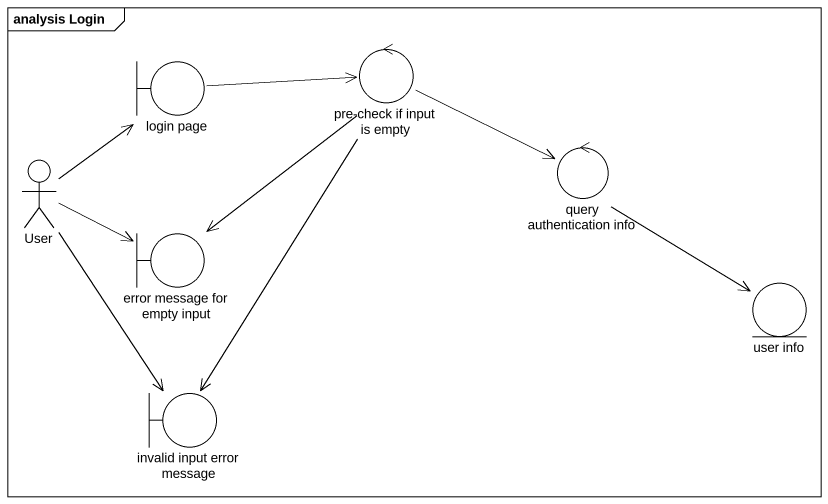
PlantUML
@startuml
mainframe analysis Login
boundary "login page" as login_page
control "pre-check if input is empty" as pre_check_if_input_is_empty
actor User
control "query authentication info" as query_authentication_info
boundary "error message for empty input" as error_message_for_empty
entity "user info" as user_info
boundary "invalid input error message" as invalid_input_error_message
login_page -right-> pre_check_if_input_is_empty
pre_check_if_input_is_empty -right-> query_authentication_info
pre_check_if_input_is_empty --> error_message_for_empty
pre_check_if_input_is_empty --> invalid_input_error_message
User -up-> login_page
User -right-> error_message_for_empty
User --> invalid_input_error_message
query_authentication_info --> user_info
@enduml
